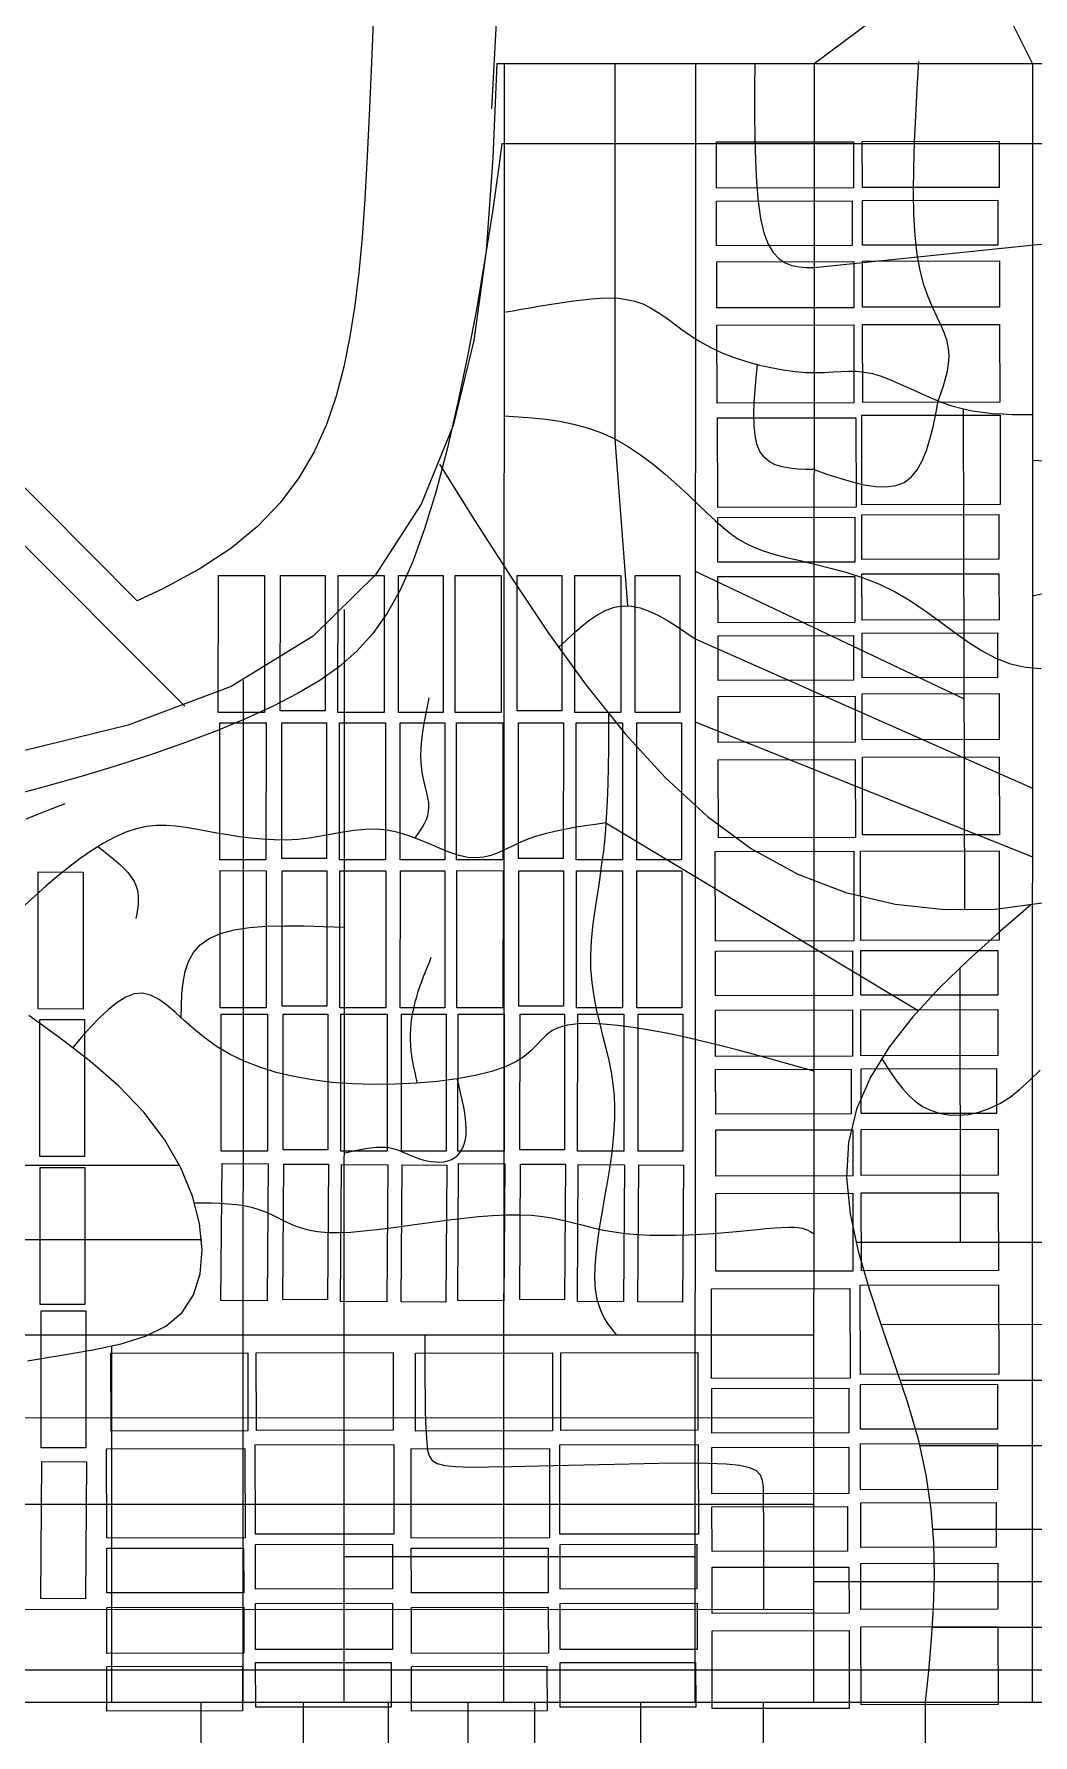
# Model space of a CAD drawing. Extents: x -15732 to 10897, y -24868 to 16165.
# Drawn here: x 3400 to 4481, y -4593 to -2754 of the extents above; entities that cross this region are included whole.
import ezdxf

# ---------------------------------------------------------------- set-up
doc = ezdxf.new("R2010")
doc.units = 0
doc.header["$MEASUREMENT"] = 0
for name, color, linetype in [('REGION-SNC', 7, 'CONTINUOUS'), ('STREETS-SPRAWL', 7, 'CONTINUOUS'), ('STREETS-SPRAWL-12M', 7, 'CONTINUOUS'), ('STREETS-SPRAWL-20M', 7, 'CONTINUOUS')]:
    doc.layers.add(name, color=color, linetype=linetype)

msp = doc.modelspace()

# ---------------------------------------------------------------- linework, layer by layer
at = {"layer": 'REGION-SNC', "color": 250, "linetype": 'CONTINUOUS'}
for points in [[(4296.8, -2919.6), (4296.7, -2869.7), (4444.9, -2869.4), (4445, -2919.4)], [(4139, -2920.2), (4138.9, -2870.3), (4287.1, -2870.1), (4287.2, -2920)], [(4139.1, -2982.7), (4139, -2934.3), (4285.7, -2934), (4285.8, -2982.4)], [(4296.9, -2982), (4296.8, -2933.7), (4443.4, -2933.4), (4443.5, -2981.8)], [(4139.3, -3049.7), (4139.2, -2999.8), (4287.4, -2999.5), (4287.5, -3049.5)], [(4297, -3049.1), (4296.9, -2999.2), (4445.1, -2998.9), (4445.2, -3048.8)], [(4139.5, -3152.7), (4139.3, -3068.4), (4287.5, -3068.2), (4287.7, -3152.4)], [(4297.2, -3152.1), (4297, -3067.8), (4445.2, -3067.6), (4445.4, -3151.8)], [(4140.3, -3265.6), (4140.2, -3168.8), (4289.9, -3168.6), (4290.1, -3265.3)], [(4296.2, -3262.6), (4296.1, -3165.9), (4445.8, -3165.6), (4446, -3262.3)], [(4296.4, -3321.9), (4296.3, -3273.5), (4444.5, -3273.2), (4444.6, -3321.6)], [(4140.5, -3324.8), (4140.4, -3276.5), (4288.6, -3276.2), (4288.7, -3324.6)], [(3599.9, -3339), (3649.8, -3339), (3649.8, -3487.2), (3599.8, -3487.2)], [(3667, -3339), (3715.3, -3339), (3715.3, -3485.7), (3666.9, -3485.7)], [(3729.4, -3339), (3779.3, -3339), (3779.2, -3487.2), (3729.3, -3487.2)], [(3794.9, -3339.1), (3843.2, -3339.1), (3843.2, -3487.3), (3794.8, -3487.2)], [(3856.1, -3339), (3906, -3339), (3905.9, -3487.2), (3856, -3487.2)], [(3923.1, -3339), (3971.5, -3339), (3971.5, -3485.7), (3923.1, -3485.7)], [(3985.5, -3339), (4035.5, -3339), (4035.4, -3487.2), (3985.5, -3487.2)], [(4051.1, -3339.1), (4099.4, -3339.1), (4099.4, -3487.3), (4051, -3487.2)], [(4140.6, -3390.4), (4140.5, -3340.4), (4288.7, -3340.2), (4288.8, -3390.1)], [(4296.5, -3387.4), (4296.4, -3337.5), (4444.6, -3337.2), (4444.7, -3387.1)], [(4296.6, -3449.8), (4296.5, -3401.4), (4443.1, -3401.2), (4443.2, -3449.5)], [(4140.7, -3452.8), (4140.6, -3404.4), (4287.2, -3404.1), (4287.3, -3452.5)], [(4140.8, -3519.8), (4140.7, -3469.9), (4288.9, -3469.6), (4289, -3519.6)], [(4296.7, -3516.9), (4296.6, -3467), (4444.8, -3466.7), (4444.9, -3516.6)], [(3601.5, -3498.5), (3651.5, -3498.5), (3651.4, -3646.7), (3601.5, -3646.7)], [(3668.6, -3498.5), (3717, -3498.6), (3716.9, -3645.2), (3668.6, -3645.2)], [(3731, -3498.6), (3780.9, -3498.6), (3780.9, -3646.8), (3731, -3646.8)], [(3796.5, -3498.6), (3844.9, -3498.6), (3844.9, -3646.8), (3796.5, -3646.8)], [(3857.7, -3498.5), (3907.6, -3498.5), (3907.6, -3646.7), (3857.7, -3646.7)], [(3924.8, -3498.5), (3973.2, -3498.6), (3973.1, -3645.2), (3924.8, -3645.2)], [(3987.2, -3498.6), (4037.1, -3498.6), (4037.1, -3646.8), (3987.2, -3646.8)], [(4052.7, -3498.6), (4101.1, -3498.6), (4101, -3646.8), (4052.7, -3646.8)], [(4141, -3622.8), (4140.9, -3538.6), (4289.1, -3538.3), (4289.2, -3622.5)], [(4296.9, -3619.8), (4296.8, -3535.6), (4445, -3535.3), (4445.1, -3619.6)], [(4137.8, -3734.5), (4137.6, -3637.8), (4287.4, -3637.5), (4287.5, -3734.2)], [(4295.1, -3733.9), (4294.9, -3637.2), (4444.7, -3636.9), (4444.9, -3733.7)], [(3405, -3659.8), (3453.4, -3659.9), (3453.4, -3808.1), (3405, -3808)], [(3601.8, -3658.4), (3651.7, -3658.5), (3651.6, -3806.7), (3601.7, -3806.6)], [(3668.8, -3658.5), (3717.2, -3658.5), (3717.2, -3805.1), (3668.8, -3805.1)], [(3731.2, -3658.5), (3781.2, -3658.5), (3781.1, -3806.7), (3731.2, -3806.7)], [(3796.8, -3658.5), (3845.1, -3658.5), (3845.1, -3806.7), (3796.7, -3806.7)], [(3857.9, -3658.4), (3907.9, -3658.5), (3907.8, -3806.7), (3857.9, -3806.6)], [(3925, -3658.5), (3973.4, -3658.5), (3973.3, -3805.1), (3925, -3805.1)], [(3987.4, -3658.5), (4037.3, -3658.5), (4037.3, -3806.7), (3987.4, -3806.7)], [(4052.9, -3658.5), (4101.3, -3658.5), (4101.3, -3806.7), (4052.9, -3806.7)], [(4137.9, -3793.8), (4137.8, -3745.4), (4286, -3745.1), (4286.1, -3793.5)], [(4295.2, -3793.2), (4295.1, -3744.9), (4443.3, -3744.6), (4443.4, -3792.9)], [(3406.7, -3819.4), (3455.1, -3819.4), (3455, -3967.6), (3406.7, -3967.6)], [(3603, -3813.7), (3652.9, -3813.7), (3652.9, -3961.9), (3603, -3961.9)], [(3670.1, -3813.7), (3718.4, -3813.7), (3718.4, -3960.3), (3670, -3960.3)], [(3732.5, -3813.7), (3782.4, -3813.7), (3782.4, -3961.9), (3732.4, -3961.9)], [(3798, -3813.7), (3846.4, -3813.7), (3846.3, -3961.9), (3798, -3961.9)], [(3859.2, -3813.7), (3909.1, -3813.7), (3909.1, -3961.9), (3859.1, -3961.9)], [(3926.3, -3813.7), (3974.6, -3813.7), (3974.6, -3960.3), (3926.2, -3960.3)], [(3988.7, -3813.7), (4038.6, -3813.7), (4038.5, -3961.9), (3988.6, -3961.9)], [(4054.2, -3813.7), (4102.5, -3813.7), (4102.5, -3961.9), (4054.1, -3961.9)], [(4138, -3859.3), (4137.9, -3809.4), (4286.1, -3809.1), (4286.2, -3859)], [(4295.3, -3858.7), (4295.2, -3808.8), (4443.4, -3808.5), (4443.5, -3858.5)], [(4138.1, -3921.7), (4138, -3873.3), (4284.7, -3873), (4284.8, -3921.4)], [(4295.4, -3921.1), (4295.4, -3872.8), (4442, -3872.5), (4442.1, -3920.9)], [(4138.3, -3988.8), (4138.2, -3938.8), (4286.4, -3938.6), (4286.5, -3988.5)], [(4295.6, -3988.2), (4295.5, -3938.3), (4443.7, -3938), (4443.8, -3987.9)], [(3406.9, -3979.3), (3455.3, -3979.3), (3455.2, -4127.5), (3406.9, -4127.5)], [(3603.8, -3975.2), (3653.7, -3975.6), (3652.6, -4123.8), (3602.7, -4123.4)], [(3670.8, -3975.7), (3719.2, -3976), (3718.1, -4122.7), (3669.8, -4122.3)], [(3733.2, -3976.1), (3783.2, -3976.5), (3782.1, -4124.7), (3732.2, -4124.3)], [(3798.8, -3976.6), (3847.1, -3977), (3846, -4125.1), (3797.7, -4124.8)], [(3859.9, -3975.2), (3909.9, -3975.6), (3908.8, -4123.8), (3858.9, -4123.4)], [(3927, -3975.7), (3975.4, -3976), (3974.3, -4122.7), (3926, -4122.3)], [(3989.4, -3976.1), (4039.3, -3976.5), (4038.3, -4124.7), (3988.4, -4124.3)], [(4054.9, -3976.6), (4103.3, -3977), (4102.2, -4125.1), (4053.9, -4124.8)], [(4138.4, -4091.7), (4138.3, -4007.5), (4286.5, -4007.2), (4286.6, -4091.4)], [(4295.8, -4091.2), (4295.6, -4006.9), (4443.8, -4006.7), (4444, -4090.9)], [(4133.7, -4207.5), (4133.6, -4110.8), (4283.3, -4110.5), (4283.5, -4207.2)], [(4294.7, -4203.3), (4294.5, -4106.6), (4444.3, -4106.3), (4444.5, -4203)], [(3408.1, -4134.5), (3456.5, -4134.5), (3456.5, -4282.7), (3408.1, -4282.7)], [(3483.7, -4264.6), (3483.6, -4180.3), (3631.8, -4180), (3631.9, -4264.3)], [(3641, -4264), (3640.9, -4179.8), (3789.1, -4179.5), (3789.2, -4263.7)], [(3813.3, -4264.6), (3813.1, -4180.3), (3961.3, -4180), (3961.5, -4264.3)], [(3970.6, -4264), (3970.4, -4179.8), (4118.6, -4179.5), (4118.8, -4263.7)], [(4133.8, -4266.8), (4133.8, -4218.4), (4282, -4218.1), (4282, -4266.5)], [(4294.8, -4262.6), (4294.7, -4214.2), (4442.9, -4213.9), (4443, -4262.3)], [(3479, -4380.3), (3478.8, -4283.6), (3628.6, -4283.3), (3628.8, -4380)], [(3640, -4376.1), (3639.8, -4279.4), (3789.6, -4279.1), (3789.7, -4375.9)], [(3808.6, -4380.3), (3808.4, -4283.6), (3958.1, -4283.3), (3958.3, -4380)], [(3969.5, -4376.1), (3969.4, -4279.4), (4119.1, -4279.1), (4119.3, -4375.9)], [(4134, -4332.3), (4133.9, -4282.4), (4282.1, -4282.1), (4282.2, -4332)], [(4294.9, -4328.1), (4294.9, -4278.2), (4443.1, -4277.9), (4443.1, -4327.8)], [(3408.9, -4297.4), (3457.3, -4297.7), (3456.2, -4445.9), (3407.8, -4445.6)], [(4134.1, -4394.7), (4134, -4346.3), (4280.6, -4346), (4280.7, -4394.4)], [(4295.1, -4390.5), (4295, -4342.1), (4441.6, -4341.9), (4441.7, -4390.2)], [(3479.1, -4439.6), (3479, -4391.2), (3627.2, -4391), (3627.3, -4439.3)], [(3640.1, -4435.4), (3640, -4387.1), (3788.2, -4386.8), (3788.3, -4435.1)], [(3808.7, -4439.6), (3808.6, -4391.2), (3956.8, -4391), (3956.9, -4439.3)], [(3969.6, -4435.4), (3969.6, -4387.1), (4117.8, -4386.8), (4117.8, -4435.1)], [(4134.2, -4461.8), (4134.1, -4411.8), (4282.3, -4411.6), (4282.4, -4461.5)], [(4295.2, -4457.6), (4295.1, -4407.7), (4443.3, -4407.4), (4443.4, -4457.3)], [(3640.2, -4500.9), (3640.1, -4451), (3788.3, -4450.7), (3788.4, -4500.7)], [(3969.8, -4500.9), (3969.7, -4451), (4117.9, -4450.7), (4118, -4500.7)], [(3479.2, -4505.1), (3479.1, -4455.2), (3627.3, -4454.9), (3627.4, -4504.8)], [(3808.8, -4505.1), (3808.7, -4455.2), (3956.9, -4454.9), (3957, -4504.8)], [(4134.4, -4564.7), (4134.2, -4480.5), (4282.4, -4480.2), (4282.6, -4564.4)], [(4295.4, -4560.5), (4295.2, -4476.3), (4443.4, -4476), (4443.6, -4560.3)], [(3479.3, -4567.5), (3479.3, -4519.2), (3625.9, -4518.9), (3626, -4567.2)], [(3640.3, -4563.3), (3640.2, -4515), (3786.9, -4514.7), (3787, -4563.1)], [(3808.9, -4567.5), (3808.8, -4519.2), (3955.5, -4518.9), (3955.6, -4567.2)], [(3969.9, -4563.3), (3969.8, -4515), (4116.4, -4514.7), (4116.5, -4563.1)]]:
    msp.add_lwpolyline(points, close=True, dxfattribs=at)
at = {"layer": 'STREETS-SPRAWL', "color": 7, "linetype": 'CONTINUOUS'}
for p, q in [((3512.1, -3366.7), (1675, -1518.4)), ((3768.6, -2710.6), (3765.9, -2775.9)), ((3765.9, -2775.9), (3763.4, -2833.9)), ((3763.4, -2833.9), (3761, -2885.5)), ((3761, -2885.5), (3758.4, -2931.8)), ((3906.8, -2871.9), (3903.5, -2896.9)), ((3906.8, -2871.9), (5449.1, -2871.9)), ((3903.5, -2896.9), (3896.5, -2945.9)), ((3758.4, -2931.8), (3755.5, -2973.5)), ((3896.5, -2945.9), (3888.4, -2997.2)), ((3755.5, -2973.5), (3751.9, -3011.6)), ((3888.4, -2997.2), (3879.4, -3049.7)), ((3751.9, -3011.6), (3747.6, -3047.1)), ((3747.6, -3047.1), (3742.3, -3080.8)), ((3879.4, -3049.7), (3869.4, -3102.1)), ((3742.3, -3080.8), (3735.6, -3113.4)), ((3869.4, -3102.1), (3858.7, -3153.4)), ((3735.6, -3113.4), (3727.3, -3145.1)), ((3727.3, -3145.1), (3716.7, -3175.8)), ((3858.7, -3153.4), (3847.3, -3202.4)), ((3716.7, -3175.8), (3703.4, -3205.3)), ((3703.4, -3205.3), (3686.9, -3233.5)), ((3847.3, -3202.4), (3835.4, -3247.9)), ((3686.9, -3233.5), (3666.7, -3260.5)), ((3835.4, -3247.9), (3823.1, -3288.7)), ((3666.7, -3260.5), (3642.3, -3286)), ((3642.3, -3286), (3613.2, -3310)), ((3823.1, -3288.7), (3810.4, -3324)), ((3613.2, -3310), (3579.1, -3332.4)), ((3810.4, -3324), (3797, -3354.2)), ((3579.1, -3332.4), (3540.3, -3353.4)), ((3540.3, -3353.4), (3512.1, -3366.6)), ((3797, -3354.2), (3782.6, -3380)), ((3782.6, -3380), (3767, -3402)), ((3767, -3402), (3749.8, -3421)), ((3749.8, -3421), (3730.8, -3437.6)), ((3730.8, -3437.6), (3709.5, -3452.6)), ((3709.5, -3452.6), (3685.6, -3466.7)), ((3685.6, -3466.7), (3659.1, -3480.4)), ((3629.8, -3493.9), (3598.2, -3507)), ((3659.1, -3480.4), (3629.8, -3493.9)), ((3598.2, -3507), (3564.3, -3519.9)), ((3564.3, -3519.9), (3528.4, -3532.5)), ((3490.6, -3544.7), (3451.2, -3556.6)), ((3528.4, -3532.5), (3490.6, -3544.7)), ((3410.3, -3568.1), (3368.2, -3579.3)), ((3451.2, -3556.6), (3410.3, -3568.1)), ((2287.6, -4522.9), (5417.9, -4522.9))]:
    msp.add_line(p, q, dxfattribs=at)
at = {"layer": 'STREETS-SPRAWL-12M', "color": 253, "linetype": 'CONTINUOUS'}
for p, q in [((4244.6, -2785.3), (5959.7, -1511.3)), ((4481, -2785.3), (4417.1, -2657.2)), ((3909.2, -2785.3), (3908.6, -4557.6)), ((4028.8, -2785.3), (4029.1, -3191.6)), ((4116.1, -2785.3), (4115.6, -4557.6)), ((4180.4, -2785.3), (4180.2, -2812.7)), ((4244.6, -2785.3), (4244.1, -4557.6)), ((4356.1, -2812.7), (4357.8, -2783.1)), ((4481, -2785.3), (4480.5, -4557.6)), ((4180.2, -2812.7), (4180.2, -2839.6)), ((4354.6, -2842), (4356.1, -2812.7)), ((4180.2, -2839.6), (4180.5, -2865.7)), ((4353.3, -2870.6), (4354.6, -2842)), ((4180.5, -2865.7), (4181.1, -2890.6)), ((4352.5, -2898.2), (4353.3, -2870.6)), ((4181.1, -2890.6), (4182.3, -2913.7)), ((4352.2, -2924.5), (4352.5, -2898.2)), ((4182.3, -2913.7), (4184.1, -2934.7)), ((4352.6, -2949.1), (4352.2, -2924.5)), ((4184.1, -2934.7), (4186.7, -2953.1)), ((4186.7, -2953.1), (4190.2, -2968.5)), ((4353.9, -2971.6), (4352.6, -2949.1)), ((4190.2, -2968.5), (4194.8, -2980.7)), ((4244.6, -3006.1), (4594.8, -2969.8)), ((4356.1, -2991.8), (4353.9, -2971.6)), ((4194.8, -2980.7), (4200.2, -2989.9)), ((4200.2, -2989.9), (4206.4, -2996.5)), ((4206.4, -2996.5), (4213.2, -3001)), ((4359.4, -3009.4), (4356.1, -2991.8)), ((4213.2, -3001), (4220.6, -3003.8)), ((4220.6, -3003.8), (4228.4, -3005.3)), ((4228.4, -3005.3), (4236.4, -3005.9)), ((4236.4, -3005.9), (4244.6, -3006.1)), ((4363.5, -3024.7), (4359.4, -3009.4)), ((4368.1, -3037.9), (4363.5, -3024.7)), ((3909.1, -3054.4), (3918.4, -3052.8)), ((3918.4, -3052.8), (3927.7, -3051.2)), ((3927.7, -3051.2), (3937, -3049.6)), ((3937, -3049.6), (3946.4, -3048)), ((3946.4, -3048), (3955.8, -3046.5)), ((3955.8, -3046.5), (3965.2, -3045)), ((3965.2, -3045), (3974.7, -3043.6)), ((3974.7, -3043.6), (3984.3, -3042.2)), ((3984.3, -3042.2), (3994, -3041)), ((3994, -3041), (4003.7, -3039.9)), ((4003.7, -3039.9), (4013.3, -3039.2)), ((4013.3, -3039.2), (4022.9, -3039)), ((4022.9, -3039), (4032.4, -3039.3)), ((4032.4, -3039.3), (4041.6, -3040.5)), ((4041.6, -3040.5), (4050.6, -3042.5)), ((4050.6, -3042.5), (4059.3, -3045.5)), ((4059.3, -3045.5), (4067.7, -3049.6)), ((4067.7, -3049.6), (4075.9, -3054.6)), ((4372.9, -3049.5), (4368.1, -3037.9)), ((4377.7, -3059.7), (4372.9, -3049.5)), ((4075.9, -3054.6), (4084.2, -3060.3)), ((4084.2, -3060.3), (4092.6, -3066.6)), ((4092.6, -3066.6), (4101.4, -3073.1)), ((4382.1, -3068.9), (4377.7, -3059.7)), ((4385.8, -3077.4), (4382.1, -3068.9)), ((4101.4, -3073.1), (4110.8, -3079.7)), ((4110.8, -3079.7), (4120.9, -3086.2)), ((4120.9, -3086.2), (4132, -3092.4)), ((4388.6, -3085.6), (4385.8, -3077.4)), ((4390.1, -3093.7), (4388.6, -3085.6)), ((4132, -3092.4), (4144.1, -3098)), ((4144.1, -3098), (4157, -3103)), ((4157, -3103), (4170.5, -3107.4)), ((4170.5, -3107.4), (4184.2, -3111.2)), ((4390.6, -3101.8), (4390.1, -3093.7)), ((4390.1, -3109.9), (4390.6, -3101.8)), ((4180.7, -3138.9), (4182, -3125)), ((4182, -3125), (4183.4, -3111)), ((4184.2, -3111.2), (4197.9, -3114.3)), ((4197.9, -3114.3), (4211.2, -3116.8)), ((4211.2, -3116.8), (4224, -3118.5)), ((4224, -3118.5), (4235.8, -3119.5)), ((4235.8, -3119.5), (4246.5, -3119.7)), ((4246.5, -3119.7), (4256.3, -3119.5)), ((4256.3, -3119.5), (4265.3, -3119)), ((4265.3, -3119), (4273.9, -3118.4)), ((4273.9, -3118.4), (4282.1, -3118.1)), ((4282.1, -3118.1), (4290.4, -3118.2)), ((4290.4, -3118.2), (4298.8, -3119.1)), ((4298.8, -3119.1), (4307.6, -3120.8)), ((4307.6, -3120.8), (4317.1, -3123.7)), ((4317.1, -3123.7), (4327.1, -3127.6)), ((4384.6, -3134.2), (4386.9, -3126.1)), ((4386.9, -3126.1), (4388.9, -3118)), ((4388.9, -3118), (4390.1, -3109.9)), ((4179.8, -3152.3), (4180.7, -3138.9)), ((4327.1, -3127.6), (4337.6, -3132.1)), ((4337.6, -3132.1), (4348.5, -3137)), ((4348.5, -3137), (4359.6, -3142)), ((4359.6, -3142), (4370.9, -3147)), ((4379, -3150.3), (4381.9, -3142.3)), ((4381.9, -3142.3), (4384.6, -3134.2)), ((4179.4, -3165), (4179.8, -3152.3)), ((4370.9, -3147), (4382.2, -3151.6)), ((4376.2, -3164.5), (4379, -3150.3)), ((4382.2, -3151.6), (4393.5, -3155.5)), ((4393.5, -3155.5), (4404.7, -3158.7)), ((4404.7, -3158.7), (4415.8, -3161)), ((4405.9, -3159), (4407.4, -3701)), ((4415.8, -3161), (4426.8, -3162.7)), ((4426.8, -3162.7), (4437.7, -3163.8)), ((4437.7, -3163.8), (4448.6, -3164.5)), ((3909, -3166.5), (3924.2, -3167.5)), ((3924.2, -3167.5), (3939.3, -3168.6)), ((3939.3, -3168.6), (3954.3, -3170.2)), ((3954.3, -3170.2), (3969.3, -3172.4)), ((3969.3, -3172.4), (3984.2, -3175.4)), ((3984.2, -3175.4), (3999, -3179.4)), ((3999, -3179.4), (4013.7, -3184.5)), ((4179.6, -3176.8), (4179.4, -3165)), ((4180.7, -3187.6), (4179.6, -3176.8)), ((4370, -3191.7), (4373.3, -3178.4)), ((4373.3, -3178.4), (4376.2, -3164.5)), ((4448.6, -3164.5), (4459.4, -3164.9)), ((4459.4, -3164.9), (4470.2, -3165)), ((4470.2, -3165), (4480.9, -3165)), ((4013.7, -3184.5), (4028.2, -3191.1)), ((4028.2, -3191.1), (4042.6, -3199.2)), ((4029.1, -3191.6), (4042.5, -3372)), ((4042.6, -3199.2), (4056.7, -3208.6)), ((4182.7, -3197.1), (4180.7, -3187.6)), ((4185.9, -3205), (4182.7, -3197.1)), ((4366.1, -3204), (4370, -3191.7)), ((3839.1, -3218.7), (3878, -3281)), ((4056.7, -3208.6), (4070.3, -3218.9)), ((4070.3, -3218.9), (4083.5, -3229.7)), ((4190.4, -3211.3), (4185.9, -3205)), ((4196, -3216), (4190.4, -3211.3)), ((4202.6, -3219.4), (4196, -3216)), ((4210, -3221.8), (4202.6, -3219.4)), ((4356.2, -3224.9), (4361.6, -3215.2)), ((4361.6, -3215.2), (4366.1, -3204)), ((4480.9, -3214.5), (4864.6, -3234.8)), ((4083.5, -3229.7), (4096.1, -3240.7)), ((4218, -3223.2), (4210, -3221.8)), ((4226.6, -3224), (4218, -3223.2)), ((4235.4, -3224.4), (4226.6, -3224)), ((4244.5, -3224.5), (4235.4, -3224.4)), ((4244.5, -3224.5), (4258.5, -3229.4)), ((4258.5, -3229.4), (4272.4, -3234)), ((4272.4, -3234), (4285.9, -3238)), ((4342, -3238.6), (4349.7, -3232.8)), ((4349.7, -3232.8), (4356.2, -3224.9)), ((4096.1, -3240.7), (4107.9, -3251.6)), ((4107.9, -3251.6), (4118.8, -3262)), ((4285.9, -3238), (4298.9, -3241.1)), ((4298.9, -3241.1), (4311.2, -3243)), ((4311.2, -3243), (4322.5, -3243.4)), ((4322.5, -3243.4), (4332.9, -3242)), ((4332.9, -3242), (4342, -3238.6)), ((4118.8, -3262), (4128.8, -3271.6)), ((4128.8, -3271.6), (4137.8, -3280)), ((3878, -3281), (3917.3, -3342.2)), ((4137.8, -3280), (4146.1, -3287.3)), ((4146.1, -3287.3), (4154, -3293.8)), ((4480.8, -3361), (4864.6, -3276.5)), ((4154, -3293.8), (4161.9, -3299.4)), ((4161.9, -3299.4), (4170.3, -3304.3)), ((4170.3, -3304.3), (4179.3, -3308.6)), ((4179.3, -3308.6), (4189.5, -3312.5)), ((4189.5, -3312.5), (4201.1, -3316.1)), ((4201.1, -3316.1), (4214.5, -3319.6)), ((4214.5, -3319.6), (4229.4, -3323.1)), ((4229.4, -3323.1), (4245.5, -3326.9)), ((4245.5, -3326.9), (4262.4, -3331.1)), ((3917.3, -3342.2), (3957.1, -3401.5)), ((4115.9, -3334.6), (4406.8, -3472.6)), ((4262.4, -3331.1), (4279.9, -3336)), ((4279.9, -3336), (4297.6, -3341.8)), ((4297.6, -3341.8), (4315.2, -3348.7)), ((4315.2, -3348.7), (4332.4, -3357)), ((4332.4, -3357), (4348.9, -3366.7)), ((3735.9, -3375.8), (3735.6, -4557.6)), ((4002, -3387), (4010.7, -3381.3)), ((4010.7, -3381.3), (4019.5, -3376.7)), ((4019.5, -3376.7), (4028.5, -3373.5)), ((4028.5, -3373.5), (4037.6, -3372)), ((4037.6, -3372), (4047, -3372.4)), ((4047, -3372.4), (4056.5, -3374.3)), ((4056.5, -3374.3), (4066.2, -3377.7)), ((4066.2, -3377.7), (4076, -3382.3)), ((4076, -3382.3), (4085.8, -3387.8)), ((4348.9, -3366.7), (4364.8, -3377.4)), ((4364.8, -3377.4), (4380.2, -3388.6)), ((3957.1, -3401.5), (3997.9, -3457.9)), ((3976.5, -3409), (3985, -3401.1)), ((3985, -3401.1), (3993.5, -3393.7)), ((3993.5, -3393.7), (4002, -3387)), ((4085.8, -3387.8), (4095.8, -3394.1)), ((4095.8, -3394.1), (4105.8, -3400.8)), ((4105.8, -3400.8), (4115.9, -3407.7)), ((4380.2, -3388.6), (4395.4, -3399.9)), ((4395.4, -3399.9), (4410.6, -3410.6)), ((3968.1, -3417.2), (3976.5, -3409)), ((4115.9, -3407.7), (4480.8, -3569.2)), ((4410.6, -3410.6), (4425.8, -3420.3)), ((4425.8, -3420.3), (4441.2, -3428.5)), ((4441.2, -3428.5), (4457.1, -3434.6)), ((4457.1, -3434.6), (4473.5, -3438.3)), ((4473.5, -3438.3), (4490.3, -3439.6)), ((3626.8, -3452.8), (3626.5, -4557.6)), ((3997.9, -3457.9), (4040, -3510.4)), ((3826.1, -3480.9), (3827.9, -3471.5)), ((3822.7, -3499.4), (3824.3, -3490.2)), ((3824.3, -3490.2), (3826.1, -3480.9)), ((4022.2, -3489), (4022.2, -3508.1)), ((3820.2, -3517.2), (3821.3, -3508.4)), ((3821.3, -3508.4), (3822.7, -3499.4)), ((4022.2, -3508.1), (4022, -3527)), ((4040, -3510.4), (4083.6, -3558)), ((4115.9, -3497.3), (4480.8, -3643.6)), ((3819.1, -3533.9), (3819.4, -3525.7)), ((3819.4, -3525.7), (3820.2, -3517.2)), ((4022, -3527), (4021.8, -3545.9)), ((3819.3, -3541.6), (3819.1, -3533.9)), ((3820, -3548.9), (3819.3, -3541.6)), ((3821.1, -3555.8), (3820, -3548.9)), ((4021.8, -3545.9), (4021.3, -3564.6)), ((3822.5, -3562.3), (3821.1, -3555.8)), ((3824, -3568.4), (3822.5, -3562.3)), ((3825.5, -3574.1), (3824, -3568.4)), ((4021.3, -3564.6), (4020.6, -3583.1)), ((4083.6, -3558), (4129.2, -3599.8)), ((3419.9, -3591.3), (3434.2, -3585.8)), ((3826.7, -3579.6), (3825.5, -3574.1)), ((3827.5, -3584.7), (3826.7, -3579.6)), ((3827.8, -3589.7), (3827.5, -3584.7)), ((4020.6, -3583.1), (4019.6, -3601.4)), ((3391.7, -3602.5), (3405.7, -3596.9)), ((3405.7, -3596.9), (3419.9, -3591.3)), ((3823, -3607.3), (3825, -3603.2)), ((3825, -3603.2), (3826.5, -3598.8)), ((3826.5, -3598.8), (3827.4, -3594.3)), ((3827.4, -3594.3), (3827.8, -3589.7)), ((4019.6, -3601.4), (4018.3, -3619.3)), ((4129.2, -3599.8), (4176.9, -3634.7)), ((3487.7, -3622.1), (3475.4, -3628.8)), ((3499.6, -3616.8), (3487.7, -3622.1)), ((3511, -3613.1), (3499.6, -3616.8)), ((3522, -3610.8), (3511, -3613.1)), ((3532.8, -3609.7), (3522, -3610.8)), ((3543.3, -3609.6), (3532.8, -3609.7)), ((3553.9, -3610.4), (3543.3, -3609.6)), ((3564.5, -3611.8), (3553.9, -3610.4)), ((3575.4, -3613.6), (3564.5, -3611.8)), ((3586.6, -3615.7), (3575.4, -3613.6)), ((3598.2, -3617.8), (3586.6, -3615.7)), ((3610.2, -3619.8), (3598.2, -3617.8)), ((3622.5, -3621.7), (3610.2, -3619.8)), ((3635, -3623.3), (3622.5, -3621.7)), ((3647.7, -3624.5), (3635, -3623.3)), ((3698.3, -3623.2), (3685.8, -3624.6)), ((3710.6, -3621.2), (3698.3, -3623.2)), ((3722.8, -3619), (3710.6, -3621.2)), ((3734.8, -3616.8), (3722.8, -3619)), ((3746.8, -3615), (3734.8, -3616.8)), ((3758.7, -3613.9), (3746.8, -3615)), ((3770.6, -3613.7), (3758.7, -3613.9)), ((3782.4, -3614.7), (3770.6, -3613.7)), ((3794.3, -3617.2), (3782.4, -3614.7)), ((3806, -3620.8), (3794.3, -3617.2)), ((3817.6, -3625.2), (3806, -3620.8)), ((3812.7, -3623.2), (3815.5, -3619.3)), ((3815.5, -3619.3), (3818.2, -3615.4)), ((3818.2, -3615.4), (3820.7, -3611.4)), ((3820.7, -3611.4), (3823, -3607.3)), ((3944, -3621.2), (3934.8, -3624.4)), ((3953.7, -3618.4), (3944, -3621.2)), ((3963.9, -3615.9), (3953.7, -3618.4)), ((3974.5, -3613.8), (3963.9, -3615.9)), ((3985.4, -3611.8), (3974.5, -3613.8)), ((3996.6, -3610.1), (3985.4, -3611.8)), ((4007.9, -3608.4), (3996.6, -3610.1)), ((4019.3, -3606.8), (4007.9, -3608.4)), ((4018.3, -3619.3), (4016.5, -3636.8)), ((4019.3, -3606.8), (4357.3, -3809.7)), ((3462.8, -3636.6), (3450.2, -3645.4)), ((3475.4, -3628.8), (3462.8, -3636.6)), ((3469.4, -3632.4), (3475.4, -3637)), ((3475.4, -3637), (3481.4, -3641.7)), ((3481.4, -3641.7), (3487.1, -3646.4)), ((3660.4, -3625.2), (3647.7, -3624.5)), ((3673.2, -3625.3), (3660.4, -3625.2)), ((3685.8, -3624.6), (3673.2, -3625.3)), ((3828.9, -3629.9), (3817.6, -3625.2)), ((3839.9, -3634.6), (3828.9, -3629.9)), ((3850.4, -3638.8), (3839.9, -3634.6)), ((3860.5, -3642.1), (3850.4, -3638.8)), ((3869.9, -3644.2), (3860.5, -3642.1)), ((3894.9, -3641.9), (3887, -3643.9)), ((3902.6, -3639.1), (3894.9, -3641.9)), ((3910.3, -3635.6), (3902.6, -3639.1)), ((3918.1, -3631.9), (3910.3, -3635.6)), ((3926.2, -3628), (3918.1, -3631.9)), ((3934.8, -3624.4), (3926.2, -3628)), ((4016.5, -3636.8), (4014.3, -3654)), ((4176.9, -3634.7), (4227, -3662.1)), ((3437.6, -3654.9), (3425.2, -3665)), ((3450.2, -3645.4), (3437.6, -3654.9)), ((3487.1, -3646.4), (3492.5, -3651)), ((3492.5, -3651), (3497.5, -3655.7)), ((3497.5, -3655.7), (3501.9, -3660.5)), ((3501.9, -3660.5), (3505.6, -3665.3)), ((3878.7, -3644.7), (3869.9, -3644.2)), ((3887, -3643.9), (3878.7, -3644.7)), ((4014.3, -3654), (4011.9, -3670.7)), ((3413.1, -3675.3), (3401.5, -3685.6)), ((3425.2, -3665), (3413.1, -3675.3)), ((3505.6, -3665.3), (3508.6, -3670.1)), ((3508.6, -3670.1), (3510.8, -3675)), ((3510.8, -3675), (3512.2, -3679.9)), ((4011.9, -3670.7), (4009.3, -3687.1)), ((4227, -3662.1), (4279, -3681.9)), ((3401.5, -3685.6), (3390.4, -3695.9)), ((3512.2, -3679.9), (3512.9, -3684.9)), ((3512.9, -3694.9), (3512.3, -3700)), ((3512.9, -3684.9), (3513.1, -3689.9)), ((3513.1, -3689.9), (3512.9, -3694.9)), ((4009.3, -3687.1), (4006.9, -3703.2)), ((4279, -3681.9), (4332.4, -3694.7)), ((4332.4, -3694.7), (4386.4, -3700.5)), ((4440.4, -3699.9), (4494, -3693)), ((4478.8, -3695.6), (4444.6, -3725.3)), ((3511.5, -3705), (3510.6, -3710.1)), ((3512.3, -3700), (3511.5, -3705)), ((4006.9, -3703.2), (4004.8, -3718.9)), ((4386.4, -3700.5), (4440.4, -3699.9)), ((3580.2, -3738.5), (3589.9, -3731.6)), ((3589.9, -3731.6), (3602.2, -3726.3)), ((3602.2, -3726.3), (3616.9, -3722.5)), ((3616.9, -3722.5), (3633.6, -3720)), ((3633.6, -3720), (3652, -3718.6)), ((3652, -3718.6), (3671.8, -3718.1)), ((3671.8, -3718.1), (3692.6, -3718.2)), ((3692.6, -3718.2), (3714, -3718.7)), ((3714, -3718.7), (3735.8, -3719.5)), ((4003.3, -3734.4), (4002.5, -3749.6)), ((4004.8, -3718.9), (4003.3, -3734.4)), ((4444.6, -3725.3), (4411.4, -3755.2)), ((3567.5, -3756.7), (3572.8, -3747)), ((3572.8, -3747), (3580.2, -3738.5)), ((3828.2, -3757.2), (3830.3, -3751.9)), ((4002.5, -3749.6), (4002.7, -3764.7)), ((3561.6, -3779.2), (3563.9, -3767.5)), ((3563.9, -3767.5), (3567.5, -3756.7)), ((3821.9, -3773), (3824, -3767.7)), ((3824, -3767.7), (3826.1, -3762.4)), ((3826.1, -3762.4), (3828.2, -3757.2)), ((4002.7, -3764.7), (4003.9, -3779.5)), ((4411.4, -3755.2), (4380, -3785.6)), ((4402.4, -3763.6), (4402.7, -4060.2)), ((3560.4, -3791.5), (3561.6, -3779.2)), ((3814.6, -3794.8), (3816.2, -3789.2)), ((3816.2, -3789.2), (3818, -3783.7)), ((3818, -3783.7), (3819.9, -3778.3)), ((3819.9, -3778.3), (3821.9, -3773)), ((4003.9, -3779.5), (4006.1, -3794.1)), ((4380, -3785.6), (4351.3, -3816.6)), ((3490.3, -3801), (3480.9, -3808.5)), ((3499.6, -3795.3), (3490.3, -3801)), ((3508.8, -3791.8), (3499.6, -3795.3)), ((3517.7, -3791), (3508.8, -3791.8)), ((3526.5, -3792.9), (3517.7, -3791)), ((3535.2, -3797.4), (3526.5, -3792.9)), ((3544.2, -3803.8), (3535.2, -3797.4)), ((3553.4, -3811.7), (3544.2, -3803.8)), ((3559.6, -3817.3), (3559.8, -3804.3)), ((3559.8, -3804.3), (3560.4, -3791.5)), ((3810.4, -3812), (3811.6, -3806.2)), ((3811.6, -3806.2), (3813, -3800.4)), ((3813, -3800.4), (3814.6, -3794.8)), ((4006.1, -3794.1), (4008.9, -3808.6)), ((3428.5, -3839.4), (3394.9, -3815.2)), ((3471.3, -3817.5), (3461.6, -3827.6)), ((3480.9, -3808.5), (3471.3, -3817.5)), ((3563.3, -3820.7), (3553.4, -3811.7)), ((3574, -3830.2), (3563.3, -3820.7)), ((3808.1, -3829.6), (3808.6, -3823.7)), ((3808.6, -3823.7), (3809.4, -3817.8)), ((3809.4, -3817.8), (3810.4, -3812)), ((3977.8, -3825.5), (3968.4, -3828)), ((3989.1, -3824.2), (3977.8, -3825.5)), ((4002, -3823.8), (3989.1, -3824.2)), ((4016.4, -3824.3), (4002, -3823.8)), ((4008.9, -3808.6), (4012.2, -3822.7)), ((4012.2, -3822.7), (4015.7, -3836.6)), ((4032, -3825.7), (4016.4, -3824.3)), ((4048.8, -3827.9), (4032, -3825.7)), ((4351.3, -3816.6), (4326.2, -3848.6)), ((3461.3, -3864.8), (3428.5, -3839.4)), ((3451.9, -3838.5), (3442.2, -3849.7)), ((3461.6, -3827.6), (3451.9, -3838.5)), ((3585.6, -3839.7), (3574, -3830.2)), ((3598.4, -3848.9), (3585.6, -3839.7)), ((3807.8, -3835.6), (3808.1, -3829.6)), ((3807.8, -3841.5), (3807.8, -3835.6)), ((3808.1, -3847.4), (3807.8, -3841.5)), ((3949.4, -3841.4), (3944.1, -3847.1)), ((3954.8, -3836.1), (3949.4, -3841.4)), ((3960.9, -3831.6), (3954.8, -3836.1)), ((3968.4, -3828), (3960.9, -3831.6)), ((4015.7, -3836.6), (4019.1, -3850.3)), ((4066.4, -3830.8), (4048.8, -3827.9)), ((4084.7, -3834.2), (4066.4, -3830.8)), ((4103.6, -3838.2), (4084.7, -3834.2)), ((4122.9, -3842.7), (4103.6, -3838.2)), ((4142.5, -3847.5), (4122.9, -3842.7)), ((3612.5, -3857.2), (3598.4, -3848.9)), ((3627.9, -3864.6), (3612.5, -3857.2)), ((3808.6, -3853.3), (3808.1, -3847.4)), ((3809.4, -3859.1), (3808.6, -3853.3)), ((3810.4, -3865), (3809.4, -3859.1)), ((3930.9, -3859.3), (3921.8, -3865.2)), ((3938.1, -3853.2), (3930.9, -3859.3)), ((3944.1, -3847.1), (3938.1, -3853.2)), ((4019.1, -3850.3), (4022.3, -3863.6)), ((4162.5, -3852.7), (4142.5, -3847.5)), ((4182.7, -3858.1), (4162.5, -3852.7)), ((4203.2, -3863.8), (4182.7, -3858.1)), ((4326.2, -3848.6), (4305.6, -3881.7)), ((4317.6, -3861.3), (4323.1, -3870)), ((3492, -3891.5), (3461.3, -3864.8)), ((3644.6, -3871.1), (3627.9, -3864.6)), ((3662.5, -3876.6), (3644.6, -3871.1)), ((3681.5, -3881.2), (3662.5, -3876.6)), ((3701.6, -3884.8), (3681.5, -3881.2)), ((3811.5, -3870.8), (3810.4, -3865)), ((3812.7, -3876.6), (3811.5, -3870.8)), ((3814, -3882.5), (3812.7, -3876.6)), ((3877.9, -3879.9), (3858.2, -3883.5)), ((3895.4, -3875.7), (3877.9, -3879.9)), ((3910.1, -3870.7), (3895.4, -3875.7)), ((3921.8, -3865.2), (3910.1, -3870.7)), ((4022.3, -3863.6), (4025, -3876.5)), ((4025, -3876.5), (4026.9, -3889.2)), ((4223.7, -3869.6), (4203.2, -3863.8)), ((4244.3, -3875.4), (4223.7, -3869.6)), ((4323.1, -3870), (4328.6, -3878.5)), ((4328.6, -3878.5), (4334.4, -3886.7)), ((4478.2, -3884.9), (4489.2, -3874.1)), ((3519.1, -3919.6), (3492, -3891.5)), ((3722.8, -3887.4), (3701.6, -3884.8)), ((3744.9, -3889.1), (3722.8, -3887.4)), ((3767.8, -3889.8), (3744.9, -3889.1)), ((3791.1, -3889.5), (3767.8, -3889.8)), ((3814.3, -3888.4), (3791.1, -3889.5)), ((3815.4, -3888.3), (3814, -3882.5)), ((3836.8, -3886.3), (3814.3, -3888.4)), ((3858.2, -3883.5), (3836.8, -3886.3)), ((3860.3, -3891.8), (3858.3, -3883.5)), ((3862.3, -3900), (3860.3, -3891.8)), ((3864.1, -3908.1), (3862.3, -3900)), ((4026.9, -3889.2), (4028.1, -3901.6)), ((4305.6, -3881.7), (4290.5, -3916.2)), ((4334.4, -3886.7), (4340.6, -3894.4)), ((4340.6, -3894.4), (4347.1, -3901.5)), ((4456.6, -3903.4), (4467.4, -3894.8)), ((4467.4, -3894.8), (4478.2, -3884.9)), ((3865.7, -3915.9), (3864.1, -3908.1)), ((3866.9, -3923.4), (3865.7, -3915.9)), ((4028.1, -3901.6), (4028.7, -3914)), ((4028.7, -3914), (4028.6, -3926.5)), ((4290.5, -3916.2), (4281.7, -3952.4)), ((4347.1, -3901.5), (4354.2, -3907.9)), ((4354.2, -3907.9), (4361.9, -3913.3)), ((4361.9, -3913.3), (4370.4, -3917.6)), ((4370.4, -3917.6), (4379.8, -3920.7)), ((4422.7, -3919.7), (4434.1, -3915.8)), ((4434.1, -3915.8), (4445.5, -3910.4)), ((4445.5, -3910.4), (4456.6, -3903.4)), ((3541.5, -3949.3), (3519.1, -3919.6)), ((3867.8, -3930.6), (3866.9, -3923.4)), ((3868.2, -3937.4), (3867.8, -3930.6)), ((4028.6, -3926.5), (4028, -3939.2)), ((4379.8, -3920.7), (4389.8, -3922.5)), ((4389.8, -3922.5), (4400.4, -3923)), ((4400.4, -3923), (4411.5, -3922.1)), ((4411.5, -3922.1), (4422.7, -3919.7)), ((3559.2, -3979.8), (3541.5, -3949.3)), ((3864.1, -3958.8), (3865.9, -3954.3)), ((3865.9, -3954.3), (3867.3, -3949.3)), ((3867.3, -3949.3), (3868, -3943.6)), ((3868, -3943.6), (3868.2, -3937.4)), ((4026.8, -3952.4), (4025.2, -3966)), ((4028, -3939.2), (4026.8, -3952.4)), ((4281.7, -3952.4), (4279.7, -3990.2)), ((3735.7, -3963.8), (3741.7, -3962.4)), ((3741.7, -3962.4), (3747.7, -3961.2)), ((3747.7, -3961.2), (3753.6, -3960)), ((3753.6, -3960), (3759.3, -3959)), ((3759.3, -3959), (3764.9, -3958.2)), ((3764.9, -3958.2), (3770.2, -3957.6)), ((3770.2, -3957.6), (3775.3, -3957.4)), ((3775.3, -3957.4), (3780, -3957.5)), ((3780, -3957.5), (3784.5, -3958)), ((3784.5, -3958), (3788.7, -3958.9)), ((3788.7, -3958.9), (3792.6, -3960.1)), ((3792.6, -3960.1), (3796.5, -3961.5)), ((3796.5, -3961.5), (3800.3, -3963.1)), ((3800.3, -3963.1), (3804.1, -3964.7)), ((3804.1, -3964.7), (3808, -3966.4)), ((3808, -3966.4), (3812.1, -3968)), ((3812.1, -3968), (3816.4, -3969.6)), ((3816.4, -3969.6), (3821, -3971)), ((3821, -3971), (3825.6, -3972.1)), ((3825.6, -3972.1), (3830.3, -3973)), ((3830.3, -3973), (3834.9, -3973.5)), ((3834.9, -3973.5), (3839.5, -3973.6)), ((3839.5, -3973.6), (3843.9, -3973.2)), ((3843.9, -3973.2), (3848.1, -3972.3)), ((3848.1, -3972.3), (3852.1, -3970.8)), ((3852.1, -3970.8), (3855.7, -3968.7)), ((3855.7, -3968.7), (3858.9, -3966)), ((3858.9, -3966), (3861.7, -3962.7)), ((3861.7, -3962.7), (3864.1, -3958.8)), ((4025.2, -3966), (4023.1, -3980.4)), ((3051, -3976.8), (3557.7, -3976.9)), ((3571.9, -4010.3), (3559.2, -3979.8)), ((4023.1, -3980.4), (4020.6, -3995.5)), ((4279.7, -3990.2), (4283.7, -4029.5)), ((3579.6, -4040.1), (3571.9, -4010.3)), ((4020.6, -3995.5), (4017.9, -4011.2)), ((3574.2, -4017.5), (3583.4, -4017.6)), ((3583.4, -4017.6), (3592.6, -4017.8)), ((3592.6, -4017.8), (3601.7, -4018.1)), ((3601.7, -4018.1), (3610.6, -4018.6)), ((3610.6, -4018.6), (3619.3, -4019.4)), ((3619.3, -4019.4), (3627.7, -4020.7)), ((3627.7, -4020.7), (3635.8, -4022.4)), ((3635.8, -4022.4), (3643.6, -4024.7)), ((3643.6, -4024.7), (3650.9, -4027.5)), ((3650.9, -4027.5), (3658.1, -4030.8)), ((4015.1, -4027.1), (4012.5, -4042.9)), ((4017.9, -4011.2), (4015.1, -4027.1)), ((3582.4, -4068.4), (3579.6, -4040.1)), ((3658.1, -4030.8), (3665.2, -4034.3)), ((3665.2, -4034.3), (3672.5, -4037.9)), ((3672.5, -4037.9), (3680.1, -4041.3)), ((3680.1, -4041.3), (3688.3, -4044.4)), ((3688.3, -4044.4), (3697.2, -4046.9)), ((3697.2, -4046.9), (3707.2, -4048.7)), ((3756.9, -4048.1), (3771.4, -4046.6)), ((3771.4, -4046.6), (3786.4, -4044.7)), ((3786.4, -4044.7), (3801.9, -4042.5)), ((3801.9, -4042.5), (3817.6, -4040.3)), ((3817.6, -4040.3), (3833.6, -4038.1)), ((3833.6, -4038.1), (3849.7, -4036)), ((3849.7, -4036), (3865.6, -4034.1)), ((3865.6, -4034.1), (3881.4, -4032.6)), ((3881.4, -4032.6), (3896.7, -4031.4)), ((3896.7, -4031.4), (3911.5, -4030.7)), ((3911.5, -4030.7), (3925.5, -4030.5)), ((3925.5, -4030.5), (3938.8, -4031.1)), ((3938.8, -4031.1), (3951.1, -4032.4)), ((3951.1, -4032.4), (3962.6, -4034.3)), ((3962.6, -4034.3), (3973.6, -4036.6)), ((3973.6, -4036.6), (3984.2, -4039.2)), ((3984.2, -4039.2), (3994.8, -4041.9)), ((3994.8, -4041.9), (4005.5, -4044.6)), ((4005.5, -4044.6), (4016.5, -4047.1)), ((4012.5, -4042.9), (4010.2, -4058.4)), ((4016.5, -4047.1), (4028.2, -4049.1)), ((4172, -4047.6), (4182.8, -4046.6)), ((4182.8, -4046.6), (4192.7, -4045.6)), ((4192.7, -4045.6), (4201.7, -4044.8)), ((4201.7, -4044.8), (4209.7, -4044.3)), ((4209.7, -4044.3), (4216.7, -4044)), ((4216.7, -4044), (4222.6, -4044.1)), ((4222.6, -4044.1), (4227.5, -4044.5)), ((4227.5, -4044.5), (4231.6, -4045.2)), ((4231.6, -4045.2), (4234.9, -4046.1)), ((4234.9, -4046.1), (4237.8, -4047.2)), ((4237.8, -4047.2), (4240.2, -4048.5)), ((4283.7, -4029.5), (4292.2, -4069.8)), ((3051, -4057.3), (3581.9, -4057.3)), ((3707.2, -4048.7), (3718.2, -4049.7)), ((3718.2, -4049.7), (3730.2, -4049.8)), ((3730.2, -4049.8), (3743.2, -4049.3)), ((3743.2, -4049.3), (3756.9, -4048.1)), ((4010.2, -4058.4), (4008.4, -4073.2)), ((4028.2, -4049.1), (4040.5, -4050.7)), ((4040.5, -4050.7), (4053.5, -4051.8)), ((4053.5, -4051.8), (4067, -4052.5)), ((4067, -4052.5), (4080.8, -4052.7)), ((4080.8, -4052.7), (4094.7, -4052.6)), ((4094.7, -4052.6), (4108.6, -4052.3)), ((4108.6, -4052.3), (4122.3, -4051.6)), ((4122.3, -4051.6), (4135.6, -4050.8)), ((4135.6, -4050.8), (4148.3, -4049.8)), ((4148.3, -4049.8), (4160.5, -4048.7)), ((4160.5, -4048.7), (4172, -4047.6)), ((4240.2, -4048.5), (4242.3, -4049.8)), ((4242.3, -4049.8), (4244.2, -4051.2)), ((4289.9, -4060.3), (5498.9, -4060.1)), ((3580.2, -4094.4), (3582.4, -4068.4)), ((4008.4, -4073.2), (4007.2, -4087)), ((4292.2, -4069.8), (4304, -4110.8)), ((3572.9, -4117.3), (3580.2, -4094.4)), ((4007.2, -4087), (4006.9, -4099.6)), ((4006.9, -4099.6), (4007.6, -4110.6)), ((3560.6, -4136.3), (3572.9, -4117.3)), ((4007.6, -4110.6), (4009.2, -4120.3)), ((4009.2, -4120.3), (4011.5, -4128.8)), ((4304, -4110.8), (4317.7, -4152.1)), ((3543.1, -4150.9), (3560.6, -4136.3)), ((4011.5, -4128.8), (4014.5, -4136.3)), ((4014.5, -4136.3), (4017.9, -4143)), ((3520.9, -4161.9), (3543.1, -4150.9)), ((4017.9, -4143), (4021.8, -4149.1)), ((4021.8, -4149.1), (4025.9, -4154.8)), ((4025.9, -4154.8), (4030.2, -4160.3)), ((4316.7, -4149.1), (5489.3, -4148.9)), ((4317.7, -4152.1), (4332, -4193.2)), ((2273.7, -4160.6), (4244.2, -4160.3)), ((3464.1, -4176.7), (3494.5, -4170.1)), ((3484.3, -4172.6), (3484.2, -4557.6)), ((3494.5, -4170.1), (3520.9, -4161.9)), ((3823.3, -4160.3), (3823.3, -4177.6)), ((3393.2, -4188.5), (3430.2, -4182.4)), ((3430.2, -4182.4), (3464.1, -4176.7)), ((3823.3, -4177.6), (3823.3, -4194.5)), ((4332, -4193.2), (4345.6, -4233.7)), ((3823.3, -4194.5), (3823.4, -4211)), ((3823.4, -4211), (3823.5, -4226.7)), ((4337.6, -4209.4), (6417, -4209.1)), ((3823.5, -4226.7), (3823.8, -4241.4)), ((3823.8, -4241.4), (3824.1, -4254.8)), ((4345.6, -4233.7), (4357.1, -4273.4)), ((2258, -4250.2), (4244.2, -4249.9)), ((3824.1, -4254.8), (3824.6, -4266.7)), ((3824.6, -4266.7), (3825.3, -4276.8)), ((3825.3, -4276.8), (3826.3, -4285)), ((3826.3, -4285), (3828.1, -4291.4)), ((4357.1, -4273.4), (4365.5, -4311.8)), ((4358.8, -4280.1), (6315.7, -4279.8)), ((3828.1, -4291.4), (3831.4, -4296.2)), ((3831.4, -4296.2), (3836.8, -4299.6)), ((3836.8, -4299.6), (3844.9, -4301.8)), ((3844.9, -4301.8), (3856.5, -4303)), ((3856.5, -4303), (3872.1, -4303.4)), ((3872.1, -4303.4), (3892.3, -4303.3)), ((3892.3, -4303.3), (3917.6, -4302.9)), ((3917.6, -4302.9), (3946.9, -4302.2)), ((3946.9, -4302.2), (3978.7, -4301.4)), ((3978.7, -4301.4), (4011.8, -4300.5)), ((4011.8, -4300.5), (4044.9, -4299.8)), ((4044.9, -4299.8), (4076.5, -4299.2)), ((4076.5, -4299.2), (4105.3, -4299)), ((4105.3, -4299), (4129.9, -4299.2)), ((4129.9, -4299.2), (4149.4, -4300)), ((4149.4, -4300), (4164.1, -4301.5)), ((4164.1, -4301.5), (4174.7, -4303.8)), ((4174.7, -4303.8), (4181.8, -4307.2)), ((4181.8, -4307.2), (4186.2, -4311.8)), ((4186.2, -4311.8), (4188.5, -4317.8)), ((4188.5, -4317.8), (4189.4, -4325.4)), ((4365.5, -4311.8), (4370.9, -4349.1)), ((4189.4, -4325.4), (4189.6, -4334.7)), ((4189.6, -4334.7), (4189.6, -4345.9)), ((2246.6, -4343.8), (4244.2, -4343.5)), ((4189.6, -4345.9), (4189.7, -4358.7)), ((4189.7, -4358.7), (4189.7, -4373)), ((4370.9, -4349.1), (4373.8, -4385.3)), ((4189.7, -4373), (4189.8, -4388.4)), ((4372.9, -4370.6), (6315.7, -4370.3)), ((4189.8, -4388.4), (4189.8, -4404.8)), ((4373.8, -4385.3), (4374.5, -4420.8)), ((3735.6, -4400.1), (4115.6, -4400.1)), ((4189.8, -4404.8), (4189.8, -4421.9)), ((4189.8, -4421.9), (4189.8, -4439.5)), ((5031.7, -4427.7), (4244.1, -4427.7)), ((4374.5, -4420.8), (4373.5, -4455.5)), ((4189.8, -4439.5), (4189.8, -4457.3)), ((2236.8, -4457.6), (4244.1, -4457.3)), ((4373.5, -4455.5), (4371.3, -4489.8)), ((4372.3, -4476.7), (6315.6, -4476.4)), ((4371.3, -4489.8), (4368.2, -4523.8)), ((4368.2, -4523.8), (4364.7, -4557.6)), ((3581, -4557.6), (3580.7, -5523.8)), ((3691.5, -4557.6), (3691.2, -5652.6)), ((3783.5, -4557.6), (3783.3, -5263.2)), ((3869.7, -4557.6), (3869.6, -4937.7)), ((3942.1, -4557.6), (3941.9, -5104.3)), ((4056.6, -4557.6), (4056.5, -4937.7)), ((4189.6, -4557.6), (4189.5, -4898.7)), ((4364.7, -4557.6), (4364.2, -6402.6))]:
    msp.add_line(p, q, dxfattribs=at)
at = {"layer": 'STREETS-SPRAWL-20M', "color": 252, "linetype": 'CONTINUOUS'}
for p, q in [((1583.9, -1501), (3563.6, -3480.5)), ((3905, -2659.9), (3895.3, -2834.5)), ((3901.3, -2785.3), (3897, -2887.5)), ((3901.3, -2785.3), (10064.5, -2785.3)), ((3897, -2887.5), (3889.7, -2987.9)), ((3889.7, -2987.9), (3876.4, -3085)), ((3876.4, -3085), (3854, -3176.9)), ((3854, -3176.9), (3819.5, -3262)), ((3819.5, -3262), (3770, -3338.6)), ((3770, -3338.6), (3702.3, -3404.9)), ((3702.3, -3404.9), (3613.6, -3459.3)), ((3613.6, -3459.3), (3502.2, -3501)), ((3502.2, -3501), (3372.6, -3532.8)), ((2229.9, -4557.6), (5444.9, -4557.6))]:
    msp.add_line(p, q, dxfattribs=at)

doc.saveas('drawing.dxf')
